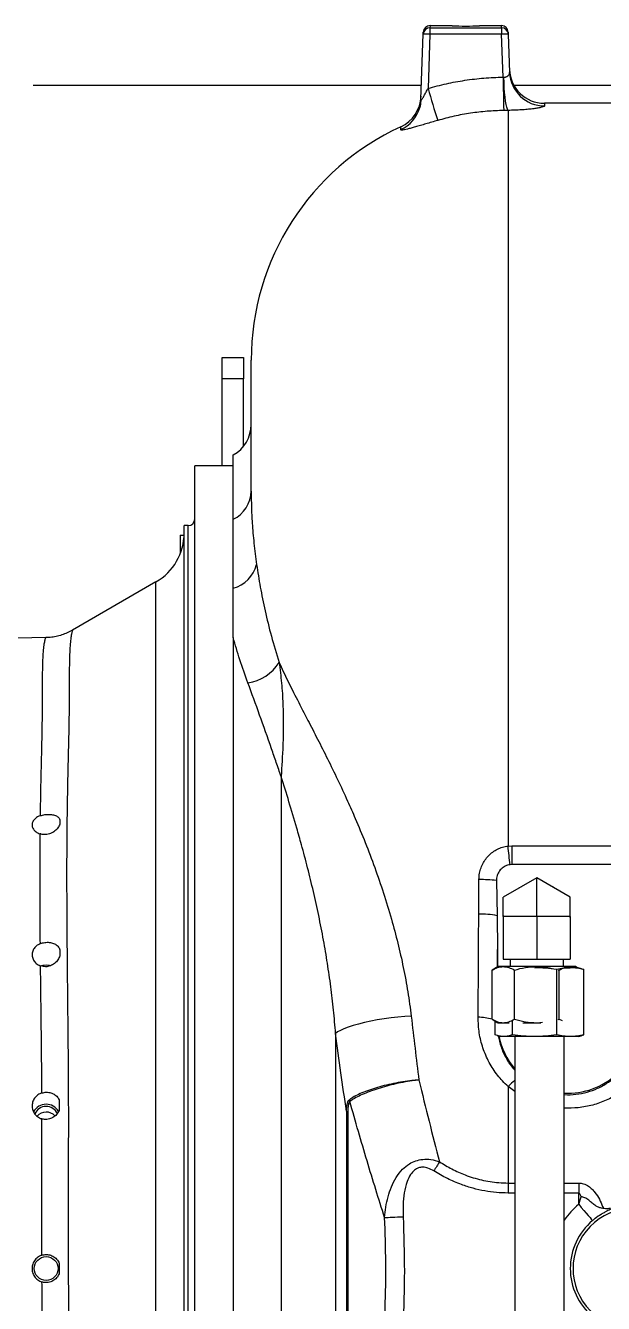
# Model space of a CAD drawing. Header units: millimetres. Extents: x -69706 to 52883, y -6882 to 68885.
# Drawn here: x 6394 to 6655, y 63934 to 64510 of the extents above; entities that cross this region are included whole.
import ezdxf

# ---------------------------------------------------------------- set-up
doc = ezdxf.new("R2010")
doc.units = ezdxf.units.MM
doc.layers.add('B2F-H-EQ-P-T20001$0$M-HVAC-EQPM', color=134, linetype='Continuous')

# ---------------------------------------------------------------- blocks, each defined once
blk = doc.blocks.new('B2F-H-EQ-P-T20001$0$CH-B2C-05、09-1000RT_20201019')
at = {"color": 0, "linetype": 'Continuous', "lineweight": 25}
for p, q in [((2658.79, 3065.04), (2658.82, 3066.04)), ((2661.87, 3068.99), (2661.83, 3067.98)), ((2661.83, 3067.98), (2661.83, 3065.04)), ((2661.83, 3067.98), (2694.12, 3067.98)), ((2661.87, 3068.99), (2671.63, 3068.99)), ((2684.33, 3068.99), (2694.08, 3068.99)), ((2694.12, 3067.98), (2694.08, 3068.99)), ((2694.12, 3067.98), (2694.12, 3065.04)), ((2697.13, 3066.04), (2697.16, 3065.04)), ((2657.76, 3035.76), (2658.79, 3065.04)), ((2661.83, 3065.04), (2660.98, 3040.65)), ((2694.12, 3065.04), (2661.83, 3065.04)), ((2694.79, 3045.74), (2694.12, 3065.04)), ((2697.16, 3065.04), (2697.76, 3047.88)), ((2694.79, 3045.74), (2695.15, 3045.72)), ((2657.98, 3041.94), (2482.9, 3041.94)), ((2792.38, 3041.94), (2699.75, 3041.94)), ((2778.67, 3033.94), (2713.46, 3033.94)), ((2697.03, 3030.73), (2695.06, 3030.7)), ((2697.03, 3030.73), (2697.03, 2699.02)), ((2568.17, 2919.33), (2577.69, 2919.33)), ((2568.17, 2909.68), (2568.17, 2919.33)), ((2577.69, 2919.33), (2577.69, 2909.68)), ((2581.2, 2859.05), (2581.2, 2918.11)), ((2577.69, 2909.68), (2568.17, 2909.68)), ((2568.17, 2870.48), (2568.17, 2909.68)), ((2577.69, 2879.25), (2577.69, 2909.68)), ((2573.07, 2846.35), (2573.07, 2875.38)), ((2573.07, 2870.48), (2555.8, 2870.48)), ((2555.8, 2327.55), (2555.8, 2870.48)), ((2552.75, 2843.5), (2550.97, 2843.5)), ((2550.97, 2173.56), (2550.97, 2843.5)), ((2552.75, 2173.56), (2552.75, 2843.5)), ((2549.12, 2839.19), (2550.96, 2839.19)), ((2549.12, 2839.19), (2549.12, 2830.94)), ((2549.12, 2830.6), (2549.12, 2830.94)), ((2549.12, 2830.94), (2549.25, 2830.94)), ((2538.27, 2818.13), (2500.64, 2796.4)), ((2538.27, 2198.92), (2538.27, 2818.13)), ((2500.67, 2796.36), (2500.67, 2796.35)), ((2573.07, 2793.05), (2573.07, 2143.39)), ((2594.73, 2730.31), (2594.73, 2143.39)), ((2494.89, 2711.07), (2494.9, 2708.85)), ((2697.03, 2699.02), (2698.7, 2699.11)), ((2698.7, 2699.11), (2698.7, 2690.65)), ((2698.7, 2699.11), (2775.87, 2699.11)), ((2698.7, 2690.65), (2697.92, 2690.61)), ((2777.75, 2690.65), (2698.7, 2690.65)), ((2683.81, 2668.36), (2683.91, 2683.92)), ((2691.81, 2683.52), (2692.1, 2667.58)), ((2709.98, 2684.69), (2694.9, 2675.99)), ((2702.82, 2680.56), (2702.06, 2680.12)), ((2709.98, 2667.28), (2709.98, 2684.69)), ((2725.06, 2675.99), (2709.98, 2684.69)), ((2717.9, 2680.12), (2717.09, 2680.59)), ((2694.9, 2667.28), (2694.9, 2675.99)), ((2725.06, 2667.28), (2725.06, 2675.99)), ((2692.1, 2667.58), (2692.29, 2652.4)), ((2694.9, 2667.72), (2694.9, 2666.84)), ((2694.9, 2667.28), (2694.9, 2648.1)), ((2709.98, 2667.28), (2694.9, 2667.28)), ((2709.98, 2667.28), (2709.98, 2648.1)), ((2725.06, 2667.28), (2709.98, 2667.28)), ((2725.06, 2666.84), (2725.06, 2667.72)), ((2725.06, 2667.28), (2725.06, 2648.1)), ((2494.89, 2652.34), (2494.88, 2649.53)), ((2692.29, 2652.4), (2692.24, 2644.51)), ((2692.29, 2644.54), (2692.29, 2652.4)), ((2694.9, 2648.1), (2709.98, 2648.1)), ((2694.9, 2644.93), (2694.9, 2644.67)), ((2694.9, 2644.93), (2725.06, 2644.93)), ((2697.98, 2648.1), (2697.98, 2644.93)), ((2709.98, 2648.1), (2725.06, 2648.1)), ((2721.98, 2644.93), (2721.98, 2648.1)), ((2725.06, 2644.67), (2725.06, 2644.93)), ((2692.52, 2644.67), (2689.82, 2643.11)), ((2689.82, 2620.93), (2689.82, 2643.11)), ((2694.86, 2644.67), (2692.52, 2644.67)), ((2709.98, 2644.67), (2694.86, 2644.67)), ((2699.9, 2620.93), (2699.9, 2643.11)), ((2725.1, 2644.67), (2709.98, 2644.67)), ((2718.98, 2613.86), (2718.98, 2643.4)), ((2719.61, 2643.22), (2720.06, 2643.11)), ((2720.06, 2620.93), (2720.06, 2643.11)), ((2722.74, 2644.13), (2725.11, 2644.13)), ((2727.44, 2644.67), (2725.1, 2644.67)), ((2728.72, 2644.13), (2725.11, 2644.13)), ((2728.39, 2644.13), (2727.44, 2644.67)), ((2730.17, 2643.74), (2728.72, 2644.13)), ((2730.16, 2643.7), (2731.25, 2643.4)), ((2731.25, 2613.86), (2731.25, 2643.4)), ((2689.82, 2620.93), (2692.49, 2619.39)), ((2691.26, 2613.86), (2691.26, 2620.1)), ((2692.52, 2619.37), (2694.86, 2619.37)), ((2694.86, 2619.37), (2697.59, 2619.37)), ((2698.99, 2613.86), (2698.99, 2620.34)), ((2703.69, 2619.37), (2709.98, 2619.37)), ((2709.98, 2619.37), (2712.62, 2619.59)), ((2709.98, 2619.37), (2711.86, 2619.37)), ((2719.61, 2620.83), (2720.06, 2620.93)), ((2720.06, 2620.93), (2721.42, 2620.31)), ((2619.26, 2614.49), (2619.26, 2420.64)), ((2692.34, 2613.53), (2693.79, 2613.14)), ((2695.12, 2613.14), (2693.79, 2613.14)), ((2708.98, 2613.14), (2695.12, 2613.14)), ((2698.91, 2613.14), (2698.91, 2613.09)), ((2723.6, 2613.09), (2698.91, 2613.09)), ((2700.14, 2613.09), (2700.14, 2457.89)), ((2725.11, 2613.14), (2708.98, 2613.14)), ((2722.37, 2457.89), (2722.37, 2613.09)), ((2728.72, 2613.14), (2725.11, 2613.14)), ((2728.72, 2613.14), (2730.17, 2613.53)), ((2730.16, 2613.56), (2731.25, 2613.86)), ((2697.03, 2590.62), (2697.03, 2547.08)), ((2700.14, 2588.42), (2697.03, 2590.62)), ((2494.59, 2584.65), (2494.58, 2579.84)), ((2624.12, 2579.53), (2624.12, 2429.9)), ((2624.76, 2579.2), (2624.76, 2430.26)), ((2697.03, 2547.08), (2697.03, 2542.57)), ((2697.03, 2547.08), (2700.14, 2547.08)), ((2722.37, 2547.08), (2728.88, 2547.08)), ((2728.88, 2547.08), (2728.88, 2542.57)), ((2700.14, 2542.57), (2697.03, 2542.57)), ((2728.88, 2542.57), (2722.37, 2542.57)), ((2728.88, 2537.5), (2728.88, 2542.57)), ((2728.88, 2537.5), (2730, 2540.91)), ((2494.62, 2510.92), (2494.61, 2506.1))]:
    blk.add_line(p, q, dxfattribs=at)
at = {"color": 0, "linetype": 'Continuous', "lineweight": 25, "flags": 128}
for points in [[(2697.03, 3030.73), (2696.73, 3031.25), (2696.45, 3032.14), (2696.17, 3033.36), (2695.92, 3034.89), (2695.7, 3036.7), (2695.5, 3038.73), (2695.35, 3040.95), (2695.23, 3043.3), (2695.15, 3045.72)], [(2657.76, 3035.76), (2657.54, 3033.6), (2657.18, 3032.02)], [(2713.46, 3033.94), (2713.46, 3033.89), (2713.47, 3033.51), (2713.5, 3032.74)], [(2488.62, 2793.04), (2463.08, 2792.41), (2437.22, 2791.78)], [(2488.74, 2645.27), (2487.22, 2645.11), (2486.66, 2644.97)], [(2490.57, 2645.04), (2490.26, 2645.11), (2488.74, 2645.27)], [(2653.37, 2622.31), (2650.42, 2622.13), (2647.37, 2621.87), (2644.27, 2621.52), (2641.16, 2621.1), (2638.08, 2620.6), (2635.1, 2620.05), (2632.25, 2619.43), (2629.57, 2618.78), (2627.12, 2618.09), (2624.92, 2617.37), (2623, 2616.64), (2621.41, 2615.91), (2620.16, 2615.19), (2619.26, 2614.49)], [(2666.12, 2556.68), (2665.82, 2556.2), (2665.51, 2555.71), (2665.2, 2555.2), (2664.87, 2554.69), (2664.55, 2554.16), (2664.21, 2553.63), (2663.88, 2553.09), (2663.54, 2552.55)], [(2728.88, 2537.5), (2730.07, 2536.1), (2731.22, 2534.74), (2732.28, 2533.49), (2733.21, 2532.38), (2733.99, 2531.47), (2734.58, 2530.77), (2734.96, 2530.32), (2735.11, 2530.14)], [(2641.39, 2531.52), (2642.09, 2531.56), (2642.92, 2531.59), (2643.87, 2531.63), (2644.92, 2531.68), (2646.05, 2531.73), (2647.25, 2531.79), (2648.49, 2531.84), (2649.75, 2531.9)]]:
    blk.add_lwpolyline(points, dxfattribs=at)
at = {"color": 0, "linetype": 'Continuous', "lineweight": 25}
blk.add_circle((2488.74, 2508.53), 5.36, dxfattribs=at)
for centre, radius, start, end in [((2661.83, 3064.93), 3.05, 89.97967, 177.9829), ((2694.12, 3064.93), 3.05, 2.01682, 90.02033), ((2660.31, 3043.17), 21.92, 86.01586, 93.98414), ((2695.64, 3043.17), 21.92, 86.01585, 93.98415), ((2713.46, 3049.68), 15.75, 182, 269.95135), ((10799.4, 3182.31), 8105.76, 180.965347, 181.0717), ((2713.47, 3048.46), 15.72, 182.09906, 270.11449), ((2642.07, 3037.66), 15.75, 294.69862, 358), ((3146.13, 3177.69), 504.13, 195.77365, 197.48693), ((2642.08, 3036.33), 15.7, 294.56678, 344.06745), ((2697.03, 2918.11), 115.83, 114.68599, 180), ((2565.45, 2889.16), 15.75, 298.93853, 0), ((2566.83, 2859.3), 14.38, 295.74977, 358.97688), ((2552.75, 2846.54), 3.05, 270, 0), ((2525.57, 2840.13), 25.4, 300, 0), ((2568.99, 2829.93), 15.21, 285.58333, 344.72669), ((2576.93, 2792.06), 19.69, 278.14099, 328.73599), ((-2833.28, 2104.88), 5562.13, 6.04484, 6.13198), ((2684.02, 2608.31), 75.61, 84.0859, 90.08438), ((2684.82, 2634.88), 33.5, 77.45202, 91.72849), ((2683.23, 2596.78), 25.07, 74.75897, 89.2928), ((2724.2, 2619.53), 31.92, 266.7019, 0), ((2724.2, 2619.53), 31.92, 191.09701, 221.07633), ((2716.92, 2571.76), 27.41, 127.74247, 136.53567), ((2488.68, 2576.24), 6.36, 89.48205, 153.05508), ((2488.68, 2576.3), 5.34, 89.3606, 158.84846), ((2488.79, 2576.22), 6.38, 30.00966, 90.4133), ((2488.79, 2576.29), 5.35, 22.94172, 90.52995), ((2632.22, 2585.62), 6.78, 188.07026, 195.11502), ((2488.72, 2573.66), 5.42, 89.72028, 138.86979), ((2488.77, 2573.65), 5.43, 43.71837, 90.26116), ((2625.51, 2581.41), 2.34, 233.60579, 251.22715), ((2753.42, 2508.53), 37.97, 130.25582, 144.86005), ((2753.42, 2508.53), 27.09, 46.94523, 313.05477), ((2753.42, 2508.53), 28.32, 130.25582, 229.74418)]:
    blk.add_arc(centre, radius, start, end, dxfattribs=at)
for centre, major_axis, ratio, start_param, end_param in [((2661.87, 3065.94), (-0.11, -3.05), 0.99939, 3.176478, 4.712389), ((2677.98, 3068.99), (-6.35, 0), 0.034921, 0, 3.141593), ((2694.08, 3065.94), (-0.11, 3.05), 0.99939, 4.712389, 6.2483)]:
    blk.add_ellipse(centre, major_axis=major_axis, ratio=ratio, start_param=start_param, end_param=end_param, dxfattribs=at)
for points, knots in [([(2660.98, 3040.65), (2663.72, 3041.39), (2669.19, 3042.86), (2677.61, 3044.38), (2686.15, 3045.43), (2691.91, 3045.64), (2694.79, 3045.74)], [0, 0, 0, 0, 0.247807, 0.495614, 0.747807, 1, 1, 1, 1]), ([(2695.15, 3045.72), (2695.41, 3045.72), (2695.75, 3045.73), (2696.37, 3045.9), (2697.01, 3046.26), (2697.55, 3046.91), (2697.76, 3047.48), (2697.76, 3047.8), (2697.76, 3047.88)], [0, 0, 0, 0, 0.153884, 0.203401, 0.421036, 0.660489, 0.914332, 1, 1, 1, 1]), ([(2657.76, 3035.76), (2657.77, 3035.67), (2657.77, 3035.52), (2657.84, 3035.43), (2657.96, 3035.48), (2658.18, 3035.71), (2658.6, 3036.33), (2659.25, 3037.47), (2660.09, 3039), (2660.68, 3040.1), (2660.98, 3040.65)], [0, 0, 0, 0, 0.059532, 0.107719, 0.156085, 0.214292, 0.309968, 0.51437, 0.754426, 1, 1, 1, 1]), ([(2713.5, 3032.74), (2713.48, 3032.68), (2713.43, 3032.54), (2712.85, 3032.28), (2711.74, 3031.98), (2710.13, 3031.69), (2708.11, 3031.41), (2705.72, 3031.16), (2703.03, 3030.96), (2700.11, 3030.8), (2698.05, 3030.76), (2697.03, 3030.73)], [0, 0, 0, 0, 0.076603, 0.191215, 0.305839, 0.420435, 0.535047, 0.650582, 0.766129, 0.88306, 1, 1, 1, 1]), ([(2665.3, 3026.21), (2664.39, 3025.95), (2662.59, 3025.42), (2659.95, 3024.65), (2657.47, 3023.93), (2655.22, 3023.28), (2653.27, 3022.73), (2651.61, 3022.3), (2650.29, 3022), (2649.32, 3021.85), (2648.72, 3021.85), (2648.65, 3021.99), (2648.61, 3022.06)], [0, 0, 0, 0, 0.101999, 0.203995, 0.305238, 0.40648, 0.50389, 0.601303, 0.700128, 0.798963, 0.899472, 1, 1, 1, 1]), ([(2695.06, 3030.7), (2692.57, 3030.61), (2687.58, 3030.43), (2680.11, 3029.52), (2672.65, 3028.19), (2667.75, 3026.87), (2665.3, 3026.21)], [0, 0, 0, 0, 0.247795, 0.495589, 0.747794, 1, 1, 1, 1]), ([(2648.61, 3022.06), (2648.62, 3022.43), (2648.65, 3023.19), (2648.65, 3023.3), (2648.65, 3023.35)], [0, 0, 0, 0, 0.499527, 1, 1, 1, 1]), ([(2581.2, 2859.05), (2581.22, 2856.77), (2581.26, 2852.21), (2581.65, 2844.38), (2582.36, 2835.75), (2583.23, 2829.2), (2583.66, 2825.93)], [0, 0, 0, 0, 0.23731, 0.475076, 0.737148, 1, 1, 1, 1]), ([(2573.07, 2815.28), (2573.07, 2818.21), (2573.07, 2824.09), (2573.07, 2832.15), (2573.07, 2839.7), (2573.07, 2844.13), (2573.07, 2846.35)], [0, 0, 0, 0, 0.244066, 0.488766, 0.744029, 1, 1, 1, 1]), ([(2583.66, 2825.93), (2584.17, 2822.59), (2585.2, 2815.91), (2587.41, 2805.11), (2590.14, 2793.8), (2592.55, 2785.82), (2593.76, 2781.84)], [0, 0, 0, 0, 0.24838, 0.496753, 0.748382, 1, 1, 1, 1]), ([(2573.07, 2793.05), (2573.07, 2796.32), (2573.07, 2802.87), (2573.07, 2810.22), (2573.07, 2814.26), (2573.07, 2815.28)], [0, 0, 0, 0, 0.427298, 0.854891, 1, 1, 1, 1]), ([(2500.65, 2796.39), (2500.63, 2796.37), (2499.88, 2795.89), (2498.26, 2795.13), (2495.81, 2794.16), (2493.23, 2793.48), (2490.83, 2793.07), (2489.28, 2793.03), (2488.63, 2793.01)], [0, 0, 0, 0, 0.006736, 0.214438, 0.423712, 0.63395, 0.844791, 1, 1, 1, 1]), ([(2500.67, 2796.35), (2500.6, 2796.27), (2500.47, 2796.11), (2500.15, 2794.71), (2499.83, 2792.5), (2499.53, 2789.43), (2499.32, 2785.52), (2499.2, 2780.78), (2499.15, 2775.18), (2499.14, 2768.71), (2499.1, 2761.33), (2498.99, 2753), (2498.77, 2743.7), (2498.52, 2733.48), (2498.29, 2722.77), (2498.12, 2711.69), (2498.01, 2700.35), (2497.97, 2688.36), (2497.99, 2675.74), (2498.06, 2662.51), (2498.17, 2648.75), (2498.32, 2634.5), (2498.48, 2619.79), (2498.63, 2604.56), (2498.73, 2588.84), (2498.76, 2572.67), (2498.72, 2556.49), (2498.66, 2540.38), (2498.64, 2524.38), (2498.67, 2508.19), (2498.82, 2491.85), (2499.02, 2475.41), (2499.21, 2459.08), (2499.28, 2442.92), (2499.19, 2427), (2498.96, 2411.21), (2498.66, 2395.61), (2498.45, 2380.19), (2498.57, 2370.24), (2498.62, 2365.26)], [0, 0, 0, 0, 0.023608, 0.049615, 0.075643, 0.101653, 0.128347, 0.15506, 0.181752, 0.209032, 0.236333, 0.263609, 0.29178, 0.319977, 0.348151, 0.374114, 0.400094, 0.426057, 0.452692, 0.479348, 0.505983, 0.532939, 0.559915, 0.58687, 0.61467, 0.642495, 0.670296, 0.696993, 0.723711, 0.750411, 0.777853, 0.805316, 0.832755, 0.860171, 0.887616, 0.915034, 0.943346, 0.971682, 1, 1, 1, 1]), ([(2486.16, 2712.74), (2486.2, 2715.16), (2486.3, 2721.29), (2486.5, 2730.56), (2486.73, 2740.36), (2486.94, 2749.5), (2487.06, 2757.87), (2487.1, 2765.43), (2487.11, 2771.93), (2487.15, 2777.44), (2487.26, 2782.05), (2487.45, 2785.93), (2487.75, 2789.04), (2488.08, 2791.34), (2488.39, 2792.66), (2488.58, 2793.2), (2488.62, 2793.03), (2488.62, 2793.02)], [0, 0, 0, 0, 0.047936, 0.121587, 0.195295, 0.268938, 0.344969, 0.421076, 0.497117, 0.567597, 0.638126, 0.70861, 0.780922, 0.853285, 0.925589, 0.999003, 1, 1, 1, 1]), ([(2579.72, 2772.57), (2578.45, 2776.08), (2575.93, 2783.11), (2574.02, 2789.73), (2573.07, 2793.05)], [0, 0, 0, 0, 0.499157, 1, 1, 1, 1]), ([(2593.76, 2781.84), (2594.17, 2778.72), (2594.99, 2772.5), (2595.57, 2763.08), (2595.73, 2753.71), (2595.47, 2742.7), (2595.01, 2734.96), (2594.73, 2730.34), (2594.73, 2730.31)], [0, 0, 0, 0, 0.178624, 0.35726, 0.537174, 0.717095, 0.998342, 1, 1, 1, 1]), ([(2593.76, 2781.84), (2595.02, 2779.12), (2597.56, 2773.69), (2601.98, 2764.99), (2606.52, 2756.19), (2611.11, 2747.3), (2615.61, 2738.39), (2620.16, 2729.09), (2624.36, 2720.08), (2628.55, 2710.6), (2632.69, 2700.61), (2636.96, 2689.37), (2640.92, 2677.86), (2644.41, 2666.47), (2647.39, 2655.26), (2649.86, 2644.29), (2651.94, 2633.28), (2652.89, 2625.97), (2653.37, 2622.31)], [0, 0, 0, 0, 0.070296, 0.140666, 0.210933, 0.272091, 0.333401, 0.394699, 0.455842, 0.503871, 0.568442, 0.633202, 0.697966, 0.76254, 0.821835, 0.881277, 0.940713, 1, 1, 1, 1]), ([(2594.73, 2730.31), (2594.72, 2730.34), (2593.98, 2732.48), (2592.52, 2736.71), (2589.27, 2746.07), (2584.98, 2758.27), (2581.47, 2767.8), (2579.72, 2772.57)], [0, 0, 0, 0, 0.001667, 0.142889, 0.284045, 0.642023, 1, 1, 1, 1]), ([(2619.26, 2614.49), (2618.97, 2618.02), (2618.4, 2625.1), (2617.14, 2635.68), (2615.63, 2646.2), (2613.8, 2656.9), (2611.69, 2667.69), (2609.28, 2678.58), (2606.67, 2689.25), (2604.13, 2698.78), (2601.32, 2708.74), (2598.24, 2719.11), (2595.9, 2726.57), (2594.73, 2730.31)], [0, 0, 0, 0, 0.083941, 0.167881, 0.252795, 0.33771, 0.429144, 0.520578, 0.613318, 0.706059, 0.774795, 0.887102, 1, 1, 1, 1]), ([(2486.16, 2712.74), (2485.72, 2712.57), (2484.64, 2712.15), (2483.32, 2711.09), (2482.45, 2709.67), (2482.3, 2708.13), (2482.88, 2706.65), (2484.11, 2705.38), (2485.33, 2704.76), (2486.02, 2704.54), (2486.06, 2704.53)], [0, 0, 0, 0, 0.104722, 0.25212, 0.399507, 0.54689, 0.694267, 0.841647, 0.989007, 1, 1, 1, 1]), ([(2494.9, 2708.85), (2494.66, 2708.31), (2494.18, 2707.22), (2492.7, 2705.73), (2490.79, 2704.63), (2488.6, 2704.12), (2486.99, 2704.25), (2486.2, 2704.49), (2486.06, 2704.53)], [0, 0, 0, 0, 0.188517, 0.376632, 0.574016, 0.772145, 0.960925, 1, 1, 1, 1]), ([(2486.16, 2712.74), (2486.83, 2712.92), (2488.15, 2713.27), (2490.27, 2713.36), (2492.21, 2713.12), (2493.82, 2712.48), (2494.61, 2711.69), (2494.85, 2711.15), (2494.89, 2711.07)], [0, 0, 0, 0, 0.186625, 0.373181, 0.56237, 0.760331, 0.962112, 1, 1, 1, 1]), ([(2486.12, 2655.02), (2486.08, 2659.4), (2486.01, 2668.16), (2485.97, 2680.76), (2485.97, 2692.97), (2486.03, 2700.67), (2486.06, 2704.53)], [0, 0, 0, 0, 0.24857, 0.497141, 0.748571, 1, 1, 1, 1]), ([(2683.91, 2683.92), (2683.93, 2684.44), (2683.98, 2685.82), (2684.41, 2688.02), (2685.28, 2690.44), (2686.54, 2692.68), (2688.14, 2694.67), (2690.06, 2696.35), (2692.21, 2697.67), (2694.56, 2698.61), (2696.2, 2698.89), (2697.03, 2699.02)], [0, 0, 0, 0, 0.071348, 0.189032, 0.306707, 0.423726, 0.540725, 0.65633, 0.771912, 0.885964, 1, 1, 1, 1]), ([(2697.92, 2690.61), (2697.17, 2690.45), (2695.68, 2690.14), (2693.79, 2688.74), (2692.43, 2686.84), (2691.85, 2684.99), (2691.82, 2683.86), (2691.81, 2683.52)], [0, 0, 0, 0, 0.22223, 0.444302, 0.668364, 0.899351, 1, 1, 1, 1]), ([(2683.53, 2621.85), (2683.58, 2628.12), (2683.67, 2638.93), (2683.75, 2654.48), (2683.79, 2663.73), (2683.81, 2668.36)], [0, 0, 0, 0, 0.408617, 0.704042, 1, 1, 1, 1]), ([(2486.12, 2655.02), (2485.64, 2654.79), (2484.54, 2654.26), (2483.23, 2652.92), (2482.42, 2651.19), (2482.32, 2649.31), (2482.94, 2647.51), (2484.22, 2646), (2485.46, 2645.27), (2486.17, 2645.01), (2486.22, 2644.99)], [0, 0, 0, 0, 0.11115, 0.257299, 0.403456, 0.549627, 0.695817, 0.842, 0.988183, 1, 1, 1, 1]), ([(2486.12, 2655.02), (2486.78, 2655.23), (2488.1, 2655.64), (2490.21, 2655.66), (2492.16, 2655.21), (2493.78, 2654.24), (2494.6, 2653.16), (2494.84, 2652.46), (2494.89, 2652.34)], [0, 0, 0, 0, 0.185387, 0.370702, 0.558773, 0.755995, 0.957423, 1, 1, 1, 1]), ([(2494.88, 2649.53), (2494.63, 2648.9), (2494.13, 2647.65), (2492.61, 2646.04), (2490.69, 2644.93), (2488.41, 2644.45), (2486.96, 2644.8), (2486.22, 2644.99)], [0, 0, 0, 0, 0.193795, 0.387174, 0.589489, 0.791629, 1, 1, 1, 1]), ([(2486.82, 2587.7), (2486.79, 2592.63), (2486.72, 2602.47), (2486.55, 2616.94), (2486.37, 2631.18), (2486.27, 2640.38), (2486.22, 2644.99)], [0, 0, 0, 0, 0.248438, 0.496883, 0.74844, 1, 1, 1, 1]), ([(2689.82, 2643.11), (2690.63, 2643.55), (2692.29, 2644.43), (2694, 2644.59), (2694.86, 2644.67)], [0, 0, 0, 0, 0.495461, 1, 1, 1, 1]), ([(2694.86, 2644.67), (2695.7, 2644.59), (2697.41, 2644.44), (2699.06, 2643.56), (2699.9, 2643.11)], [0, 0, 0, 0, 0.494515, 1, 1, 1, 1]), ([(2699.9, 2643.11), (2701.54, 2643.55), (2704.84, 2644.43), (2708.26, 2644.59), (2709.98, 2644.67)], [0, 0, 0, 0, 0.495458, 1, 1, 1, 1]), ([(2718.98, 2643.4), (2717.32, 2643.61), (2714, 2644.02), (2710.66, 2644.09), (2708.98, 2644.13)], [0, 0, 0, 0, 0.498965, 1, 1, 1, 1]), ([(2709.98, 2644.67), (2711.67, 2644.61), (2714.27, 2644.52), (2716.78, 2643.88), (2717.65, 2643.66)], [0, 0, 0, 0, 0.652114, 1, 1, 1, 1]), ([(2725.11, 2644.13), (2724.09, 2644.09), (2722.04, 2644.02), (2720, 2643.61), (2718.98, 2643.4)], [0, 0, 0, 0, 0.498791, 1, 1, 1, 1]), ([(2720.06, 2643.11), (2720.88, 2643.55), (2722.53, 2644.43), (2724.24, 2644.59), (2725.1, 2644.67)], [0, 0, 0, 0, 0.49546, 1, 1, 1, 1]), ([(2725.1, 2644.67), (2725.95, 2644.64), (2726.9, 2644.61), (2727.82, 2644.17), (2727.92, 2644.13)], [0, 0, 0, 0, 0.893639, 1, 1, 1, 1]), ([(2731.25, 2643.4), (2730.23, 2643.61), (2728.19, 2644.02), (2726.14, 2644.09), (2725.11, 2644.13)], [0, 0, 0, 0, 0.498967, 1, 1, 1, 1]), ([(2653.37, 2622.31), (2653.94, 2617.48), (2655.08, 2607.81), (2656.24, 2598.31), (2656.82, 2593.56)], [0, 0, 0, 0, 0.499449, 1, 1, 1, 1]), ([(2697.03, 2590.62), (2695.38, 2592.26), (2692.11, 2595.54), (2688.34, 2601.47), (2685.57, 2607.89), (2683.82, 2614.77), (2683.63, 2619.47), (2683.53, 2621.85)], [0, 0, 0, 0, 0.198397, 0.395083, 0.597222, 0.795992, 1, 1, 1, 1]), ([(2765.97, 2621.86), (2765.86, 2619.5), (2765.66, 2614.78), (2763.8, 2608), (2760.9, 2601.69), (2757.05, 2596.08), (2752.39, 2591.26), (2747.16, 2587.31), (2741.39, 2584.25), (2735.22, 2582.1), (2728.81, 2580.86), (2724.48, 2580.88), (2722.37, 2580.89)], [0, 0, 0, 0, 0.106712, 0.213441, 0.317719, 0.421997, 0.52081, 0.61961, 0.715046, 0.810466, 0.907584, 1, 1, 1, 1]), ([(2689.82, 2620.93), (2690.63, 2620.5), (2692.29, 2619.62), (2694, 2619.46), (2694.86, 2619.37)], [0, 0, 0, 0, 0.495459, 1, 1, 1, 1]), ([(2694.86, 2619.37), (2695.7, 2619.45), (2697.41, 2619.61), (2699.06, 2620.49), (2699.9, 2620.93)], [0, 0, 0, 0, 0.494516, 1, 1, 1, 1]), ([(2699.9, 2620.93), (2701.54, 2620.5), (2704.84, 2619.62), (2708.26, 2619.46), (2709.98, 2619.37)], [0, 0, 0, 0, 0.495456, 1, 1, 1, 1]), ([(2722.37, 2587), (2722.43, 2587), (2724.17, 2586.75), (2727.7, 2587.06), (2732.72, 2587.93), (2737.48, 2589.69), (2741.94, 2592.13), (2745.95, 2595.27), (2749.53, 2599.11), (2752.47, 2603.55), (2754.69, 2608.55), (2756.1, 2613.92), (2756.25, 2617.66), (2756.32, 2619.53)], [0, 0, 0, 0, 0.003176, 0.096977, 0.190795, 0.284038, 0.377324, 0.475568, 0.57385, 0.678965, 0.784092, 0.892055, 1, 1, 1, 1]), ([(2624.12, 2579.53), (2623.31, 2585.28), (2621.67, 2596.8), (2620.07, 2608.58), (2619.26, 2614.49)], [0, 0, 0, 0, 0.499253, 1, 1, 1, 1]), ([(2695.12, 2613.14), (2694.48, 2613.17), (2693.19, 2613.25), (2691.91, 2613.66), (2691.26, 2613.86)], [0, 0, 0, 0, 0.498797, 1, 1, 1, 1]), ([(2692.61, 2613.46), (2692.97, 2611.8), (2693.71, 2608.34), (2696.05, 2603.42), (2698.24, 2599.85), (2699.86, 2598.22), (2700.14, 2597.94)], [0, 0, 0, 0, 0.290876, 0.60698, 0.931957, 1, 1, 1, 1]), ([(2698.99, 2613.86), (2698.35, 2613.66), (2697.06, 2613.25), (2695.77, 2613.18), (2695.12, 2613.14)], [0, 0, 0, 0, 0.498964, 1, 1, 1, 1]), ([(2708.98, 2613.14), (2707.31, 2613.17), (2703.97, 2613.25), (2700.65, 2613.66), (2698.99, 2613.86)], [0, 0, 0, 0, 0.498793, 1, 1, 1, 1]), ([(2718.98, 2613.86), (2717.32, 2613.66), (2714, 2613.25), (2710.66, 2613.18), (2708.98, 2613.14)], [0, 0, 0, 0, 0.498964, 1, 1, 1, 1]), ([(2725.11, 2613.14), (2724.09, 2613.17), (2722.04, 2613.25), (2720, 2613.66), (2718.98, 2613.86)], [0, 0, 0, 0, 0.498792, 1, 1, 1, 1]), ([(2731.25, 2613.86), (2730.23, 2613.66), (2728.19, 2613.25), (2726.14, 2613.18), (2725.11, 2613.14)], [0, 0, 0, 0, 0.498966, 1, 1, 1, 1]), ([(2656.82, 2593.56), (2656.78, 2593.55), (2655.76, 2593.48), (2653.37, 2593.26), (2649.55, 2592.75), (2645.31, 2591.99), (2641.16, 2591.04), (2637.2, 2589.95), (2633.56, 2588.72), (2630.32, 2587.41), (2627.55, 2586.04), (2626.19, 2585.13), (2625.51, 2584.67)], [0, 0, 0, 0, 0.003906, 0.08824, 0.20243, 0.31662, 0.43057, 0.54452, 0.658373, 0.772226, 0.886114, 1, 1, 1, 1]), ([(2656.82, 2593.56), (2656.78, 2593.55), (2655.77, 2593.44), (2653.4, 2593.14), (2649.6, 2592.5), (2645.39, 2591.61), (2641.27, 2590.54), (2637.33, 2589.34), (2633.7, 2588.03), (2630.48, 2586.65), (2627.71, 2585.24), (2626.36, 2584.32), (2625.68, 2583.85)], [0, 0, 0, 0, 0.0036, 0.088239, 0.202429, 0.316619, 0.43057, 0.544519, 0.658373, 0.772226, 0.886114, 1, 1, 1, 1]), ([(2656.82, 2593.56), (2658.34, 2587.31), (2661.38, 2574.79), (2664.54, 2562.73), (2666.12, 2556.68)], [0, 0, 0, 0, 0.498876, 1, 1, 1, 1]), ([(2486.82, 2587.7), (2486.7, 2587.66), (2485.9, 2587.39), (2484.54, 2586.6), (2483.15, 2584.98), (2482.39, 2583.02), (2482.34, 2580.92), (2483.02, 2578.93), (2484.34, 2577.27), (2485.75, 2576.37), (2486.64, 2576.07), (2486.86, 2576)], [0, 0, 0, 0, 0.024453, 0.157596, 0.290704, 0.423803, 0.556918, 0.690038, 0.823155, 0.956266, 1, 1, 1, 1]), ([(2486.82, 2587.7), (2487.5, 2587.85), (2488.87, 2588.15), (2490.95, 2587.83), (2492.8, 2586.95), (2493.99, 2585.79), (2494.45, 2584.91), (2494.59, 2584.65)], [0, 0, 0, 0, 0.219458, 0.438774, 0.662627, 0.896346, 1, 1, 1, 1]), ([(2624.12, 2579.53), (2624.15, 2579.98), (2624.21, 2581.23), (2624.47, 2582.85), (2624.96, 2584.12), (2625.34, 2584.5), (2625.51, 2584.67)], [0, 0, 0, 0, 0.21098, 0.588576, 0.814428, 1, 1, 1, 1]), ([(2625.68, 2583.85), (2625.55, 2583.72), (2625.26, 2583.41), (2624.92, 2582.23), (2624.77, 2580.75), (2624.76, 2579.62), (2624.76, 2579.2)], [0, 0, 0, 0, 0.168533, 0.383878, 0.772396, 1, 1, 1, 1]), ([(2641.39, 2531.52), (2640.05, 2535.71), (2637.38, 2544.1), (2633.42, 2557.07), (2629.52, 2570.3), (2626.96, 2579.34), (2625.68, 2583.85)], [0, 0, 0, 0, 0.248885, 0.497771, 0.748886, 1, 1, 1, 1]), ([(2486.79, 2514.57), (2486.78, 2518.01), (2486.76, 2524.88), (2486.78, 2535.19), (2486.8, 2545.48), (2486.83, 2555.73), (2486.86, 2565.92), (2486.86, 2572.64), (2486.86, 2576)], [0, 0, 0, 0, 0.166188, 0.332377, 0.499403, 0.666431, 0.833099, 1, 1, 1, 1]), ([(2494.58, 2579.84), (2494.23, 2579.19), (2493.53, 2577.9), (2491.76, 2576.49), (2489.68, 2575.72), (2487.97, 2575.71), (2487.07, 2575.95), (2486.86, 2576)], [0, 0, 0, 0, 0.232465, 0.464643, 0.701888, 0.931955, 1, 1, 1, 1]), ([(2641.39, 2531.52), (2641.54, 2533.1), (2641.84, 2536.24), (2642.83, 2540.88), (2644.33, 2545.38), (2646.47, 2549.62), (2649.19, 2553.2), (2652.27, 2555.72), (2655.39, 2557.2), (2658.68, 2557.9), (2662.36, 2557.82), (2664.82, 2557.07), (2666.12, 2556.68)], [0, 0, 0, 0, 0.115046, 0.229319, 0.343856, 0.457602, 0.570964, 0.665012, 0.739832, 0.815731, 0.90333, 1, 1, 1, 1]), ([(2663.54, 2552.55), (2662.69, 2553.02), (2661.13, 2553.89), (2658.68, 2554.36), (2656.54, 2554), (2654.6, 2552.86), (2652.82, 2550.74), (2651.22, 2547.22), (2650.09, 2542.6), (2649.6, 2537.26), (2649.7, 2533.68), (2649.75, 2531.9)], [0, 0, 0, 0, 0.092419, 0.169144, 0.232071, 0.294799, 0.379351, 0.491175, 0.659831, 0.830003, 1, 1, 1, 1]), ([(2697.03, 2542.57), (2695.27, 2542.61), (2691.76, 2542.71), (2686.48, 2543.44), (2681.22, 2544.63), (2675.56, 2546.46), (2669.59, 2549), (2665.56, 2551.36), (2663.54, 2552.55)], [0, 0, 0, 0, 0.148776, 0.297557, 0.451168, 0.604793, 0.801346, 1, 1, 1, 1]), ([(2666.12, 2556.68), (2667.96, 2555.55), (2671.67, 2553.29), (2678, 2550.47), (2685.06, 2548.28), (2691.6, 2547.21), (2695.62, 2547.12), (2697.03, 2547.08)], [0, 0, 0, 0, 0.197396, 0.396909, 0.631944, 0.871794, 1, 1, 1, 1]), ([(2728.88, 2547.08), (2729.6, 2547.01), (2731.22, 2546.86), (2733.26, 2545.75), (2734.94, 2544.36), (2736.65, 2542.43), (2738.32, 2539.8), (2739.42, 2537.28), (2739.91, 2535.84), (2740.02, 2535.51)], [0, 0, 0, 0, 0.117521, 0.262956, 0.378907, 0.495133, 0.715422, 0.93625, 1, 1, 1, 1]), ([(2730, 2540.91), (2729.98, 2540.95), (2729.83, 2541.41), (2729.63, 2541.96), (2729.24, 2542.41), (2729.06, 2542.54), (2728.93, 2542.56), (2728.88, 2542.57)], [0, 0, 0, 0, 0.069846, 0.697681, 0.811884, 0.927219, 1, 1, 1, 1]), ([(2735.75, 2537.38), (2735.24, 2537.81), (2734.21, 2538.68), (2732.68, 2539.99), (2731.21, 2540.72), (2730.27, 2540.89), (2730, 2540.91), (2730, 2540.91)], [0, 0, 0, 0, 0.29524, 0.595292, 0.888173, 0.998116, 1, 1, 1, 1]), ([(2744.47, 2535.92), (2744.51, 2535.9), (2744.62, 2535.83), (2743.8, 2535.45), (2742.66, 2534.92), (2741.58, 2534.4), (2740.33, 2533.74), (2738.61, 2532.74), (2736.78, 2531.51), (2735.52, 2530.47), (2735.11, 2530.14)], [0, 0, 0, 0, 0.177513, 0.378574, 0.478778, 0.578877, 0.669346, 0.759736, 0.923893, 1, 1, 1, 1]), ([(2743.19, 2535.65), (2743.13, 2535.64), (2742.95, 2535.6), (2742.37, 2535.52), (2741.48, 2535.46), (2740.35, 2535.52), (2739.08, 2535.74), (2737.75, 2536.19), (2736.61, 2536.74), (2735.98, 2537.22), (2735.76, 2537.39)], [0, 0, 0, 0, 0.041804, 0.129634, 0.242306, 0.38618, 0.542021, 0.713173, 0.897264, 1, 1, 1, 1]), ([(2636.13, 2431.36), (2636.99, 2437.62), (2638.78, 2450.58), (2640.6, 2470.36), (2641.73, 2490.69), (2642.08, 2511.09), (2641.62, 2524.71), (2641.39, 2531.52)], [0, 0, 0, 0, 0.188629, 0.390843, 0.593053, 0.796525, 1, 1, 1, 1]), ([(2649.75, 2531.9), (2650, 2523.71), (2650.51, 2507.34), (2649.8, 2482.7), (2648.08, 2458.04), (2646, 2441.65), (2644.96, 2433.45)], [0, 0, 0, 0, 0.248928, 0.497854, 0.748923, 1, 1, 1, 1]), ([(2486.79, 2514.57), (2486.61, 2514.51), (2485.77, 2514.21), (2484.39, 2513.31), (2483.05, 2511.61), (2482.35, 2509.55), (2482.37, 2507.38), (2483.11, 2505.33), (2484.49, 2503.65), (2485.87, 2502.8), (2486.7, 2502.52), (2486.86, 2502.46)], [0, 0, 0, 0, 0.034729, 0.16816, 0.301551, 0.434928, 0.568321, 0.701722, 0.835119, 0.968525, 1, 1, 1, 1]), ([(2486.79, 2514.57), (2487.47, 2514.72), (2488.84, 2515.02), (2490.92, 2514.6), (2492.77, 2513.58), (2494, 2512.24), (2494.47, 2511.25), (2494.62, 2510.92)], [0, 0, 0, 0, 0.216497, 0.432855, 0.653675, 0.884298, 1, 1, 1, 1]), ([(2486.81, 2366.86), (2486.81, 2366.86), (2486.69, 2370.71), (2486.67, 2381.6), (2486.81, 2395.81), (2487.1, 2411.18), (2487.33, 2426.88), (2487.43, 2443.09), (2487.37, 2457.58), (2487.22, 2470.2), (2487.09, 2480.9), (2486.96, 2491.66), (2486.89, 2498.86), (2486.86, 2502.46)], [0, 0, 0, 0, 0.000001, 0.1145, 0.22907, 0.343549, 0.461404, 0.579378, 0.697225, 0.772697, 0.848172, 0.924085, 1, 1, 1, 1]), ([(2494.61, 2506.1), (2494.27, 2505.46), (2493.58, 2504.18), (2491.83, 2502.85), (2489.76, 2502.13), (2488.02, 2502.15), (2487.09, 2502.4), (2486.86, 2502.46)], [0, 0, 0, 0, 0.230285, 0.460271, 0.695668, 0.924407, 1, 1, 1, 1])]:
    blk.add_open_spline(points, degree=3, knots=knots, dxfattribs=at)

msp = doc.modelspace()

# ---------------------------------------------------------------- block references
at = {"layer": 'B2F-H-EQ-P-T20001$0$M-HVAC-EQPM'}
msp.add_blockref('B2F-H-EQ-P-T20001$0$CH-B2C-05、09-1000RT_20201019', (3914.631, 61441.218, 8.109), dxfattribs=at)

doc.saveas('drawing.dxf')
